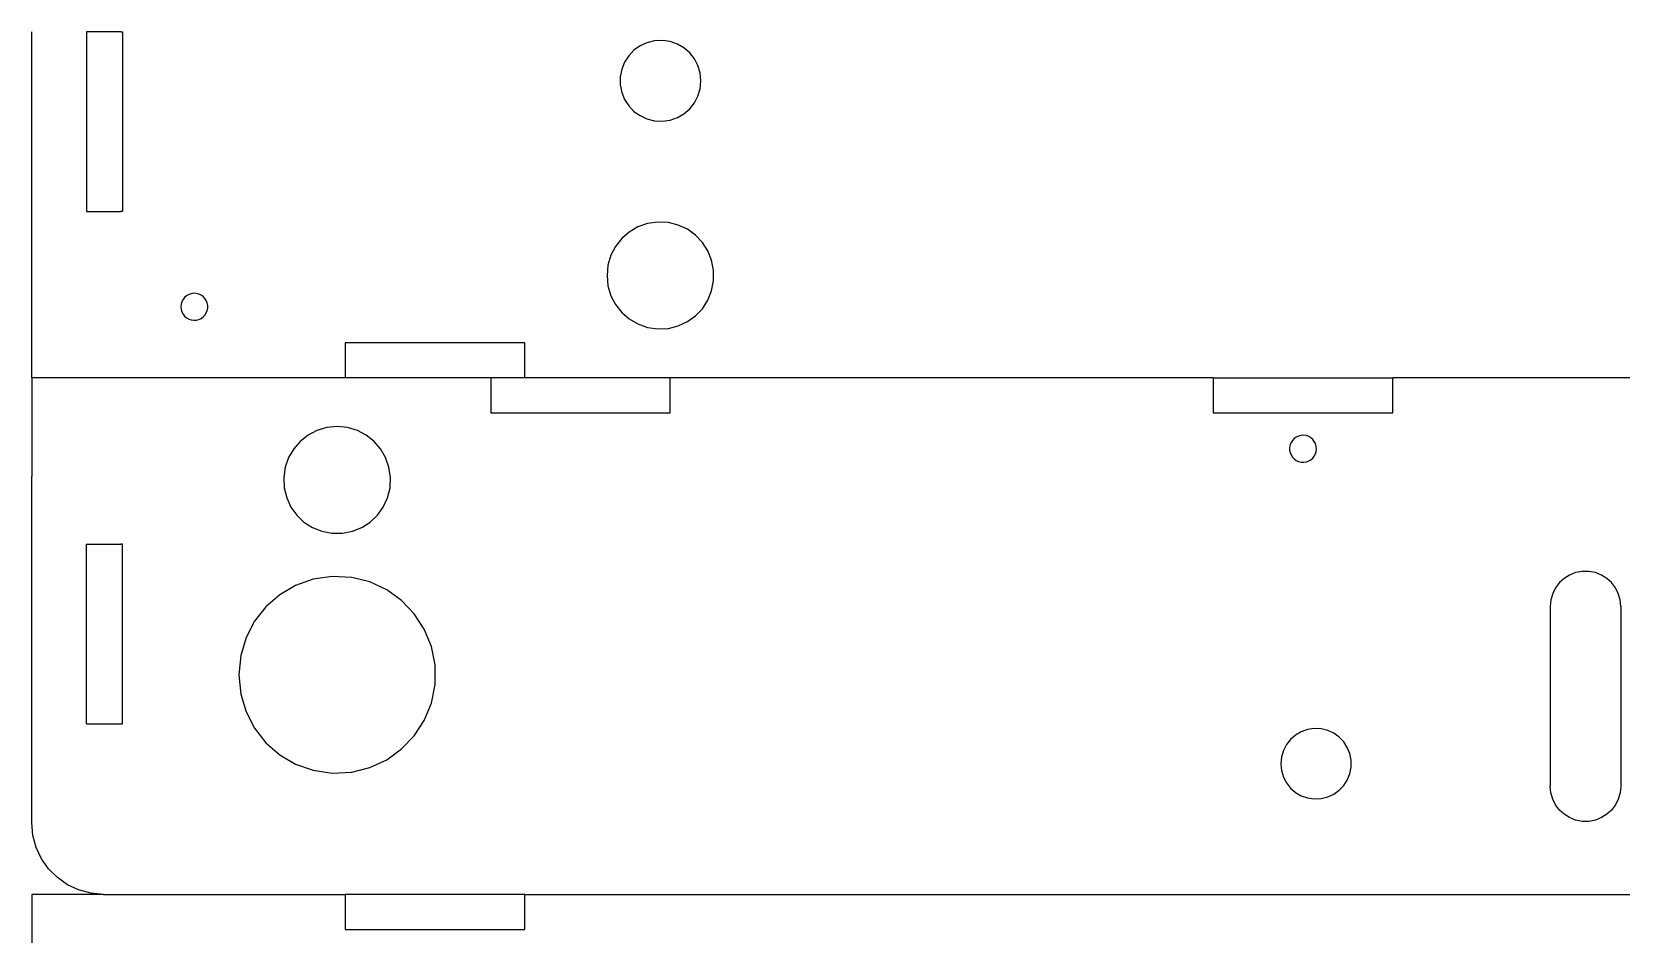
# Model space of a CAD drawing. Header units: metres. Extents: x -26 to 521, y 602 to 1019.
# Drawn here: x 74 to 251, y 708.7 to 809.2 of the extents above; entities that cross this region are included whole.
import ezdxf

# ---------------------------------------------------------------- set-up
doc = ezdxf.new("R2010")
doc.units = ezdxf.units.M

msp = doc.modelspace()

# ---------------------------------------------------------------- linework, layer by layer
at = {"layer": 'COMPONENT1'}
for p, q in [((73.98, 782.15), (73.98, 809.15)), ((83.88, 809.15), (80.08, 809.15)), ((80.08, 809.15), (80.08, 789.15)), ((83.88, 809.15), (84.08, 809.15)), ((84.08, 809.15), (84.08, 789.15)), ((141.03, 807.1), (140.45, 806.49)), ((141.71, 807.59), (141.03, 807.1)), ((142.48, 807.94), (141.71, 807.59)), ((143.32, 808.15), (142.48, 807.94)), ((144.21, 808.2), (143.32, 808.15)), ((145.07, 808.07), (144.21, 808.2)), ((145.88, 807.78), (145.07, 808.07)), ((146.6, 807.36), (145.88, 807.78)), ((147.24, 806.81), (146.6, 807.36)), ((139.99, 805.79), (139.67, 805)), ((140.45, 806.49), (139.99, 805.79)), ((147.76, 806.15), (147.24, 806.81)), ((148.15, 805.4), (147.76, 806.15)), ((148.39, 804.58), (148.15, 805.4)), ((139.67, 805), (139.5, 804.15)), ((139.5, 804.15), (139.5, 803.25)), ((148.48, 803.7), (148.39, 804.58)), ((148.39, 802.82), (148.48, 803.7)), ((139.5, 803.25), (139.67, 802.4)), ((139.67, 802.4), (139.99, 801.61)), ((147.76, 801.25), (148.15, 802)), ((148.15, 802), (148.39, 802.82)), ((139.99, 801.61), (140.45, 800.91)), ((140.45, 800.91), (141.03, 800.3)), ((141.03, 800.3), (141.71, 799.82)), ((145.88, 799.62), (146.6, 800.04)), ((146.6, 800.04), (147.24, 800.59)), ((147.24, 800.59), (147.76, 801.25)), ((141.71, 799.82), (142.48, 799.46)), ((142.48, 799.46), (143.32, 799.25)), ((143.32, 799.25), (144.21, 799.21)), ((144.21, 799.21), (145.07, 799.33)), ((145.07, 799.33), (145.88, 799.62)), ((80.08, 789.15), (83.88, 789.15)), ((84.08, 789.15), (83.88, 789.15)), ((142.54, 787.81), (141.47, 787.43)), ((143.68, 787.98), (142.54, 787.81)), ((144.86, 787.92), (143.68, 787.98)), ((145.97, 787.64), (144.86, 787.92)), ((146.98, 787.17), (145.97, 787.64)), ((139.68, 786.14), (138.99, 785.27)), ((140.51, 786.87), (139.68, 786.14)), ((141.47, 787.43), (140.51, 786.87)), ((147.88, 786.52), (146.98, 787.17)), ((148.65, 785.72), (147.88, 786.52)), ((138.47, 784.29), (138.14, 783.2)), ((138.99, 785.27), (138.47, 784.29)), ((149.25, 784.79), (148.65, 785.72)), ((149.68, 783.75), (149.25, 784.79)), ((138.14, 783.2), (138.03, 782.03)), ((149.9, 782.62), (149.68, 783.75)), ((149.9, 781.44), (149.9, 782.62)), ((73.98, 781.65), (73.98, 782.15)), ((73.98, 770.65), (73.98, 781.65)), ((138.03, 782.03), (138.14, 780.87)), ((138.14, 780.87), (138.47, 779.78)), ((149.68, 780.32), (149.9, 781.44)), ((90.61, 778.84), (90.58, 778.55)), ((90.69, 779.12), (90.61, 778.84)), ((90.82, 779.37), (90.69, 779.12)), ((91, 779.59), (90.82, 779.37)), ((91.21, 779.77), (91, 779.59)), ((91.45, 779.91), (91.21, 779.77)), ((91.72, 780.01), (91.45, 779.91)), ((92.01, 780.05), (91.72, 780.01)), ((92.3, 780.03), (92.01, 780.05)), ((92.58, 779.97), (92.3, 780.03)), ((92.84, 779.85), (92.58, 779.97)), ((93.07, 779.68), (92.84, 779.85)), ((93.26, 779.48), (93.07, 779.68)), ((93.41, 779.25), (93.26, 779.48)), ((93.52, 778.98), (93.41, 779.25)), ((93.57, 778.7), (93.52, 778.98)), ((138.47, 779.78), (138.99, 778.79)), ((138.99, 778.79), (139.68, 777.93)), ((148.65, 778.34), (149.25, 779.28)), ((149.25, 779.28), (149.68, 780.32)), ((90.58, 778.55), (90.61, 778.26)), ((90.61, 778.26), (90.69, 777.98)), ((90.69, 777.98), (90.82, 777.73)), ((90.82, 777.73), (91, 777.52)), ((91, 777.52), (91.21, 777.33)), ((91.21, 777.33), (91.45, 777.19)), ((91.45, 777.19), (91.72, 777.1)), ((91.72, 777.1), (92.01, 777.05)), ((92.01, 777.05), (92.3, 777.07)), ((92.3, 777.07), (92.58, 777.14)), ((92.58, 777.14), (92.84, 777.26)), ((92.84, 777.26), (93.07, 777.42)), ((93.07, 777.42), (93.26, 777.62)), ((93.26, 777.62), (93.41, 777.86)), ((93.41, 777.86), (93.52, 778.12)), ((93.52, 778.12), (93.57, 778.4)), ((93.57, 778.4), (93.57, 778.7)), ((139.68, 777.93), (140.51, 777.2)), ((140.51, 777.2), (141.47, 776.64)), ((146.98, 776.9), (147.88, 777.54)), ((147.88, 777.54), (148.65, 778.34)), ((141.47, 776.64), (142.54, 776.26)), ((142.54, 776.26), (143.68, 776.09)), ((143.68, 776.09), (144.86, 776.15)), ((144.86, 776.15), (145.97, 776.42)), ((145.97, 776.42), (146.98, 776.9)), ((128.88, 774.55), (108.88, 774.55)), ((108.88, 774.55), (108.88, 770.65)), ((128.88, 770.65), (128.88, 774.55)), ((108.88, 770.65), (73.98, 770.65)), ((73.98, 770.65), (73.98, 759.65)), ((125.08, 770.65), (108.88, 770.65)), ((125.08, 770.65), (125.08, 766.75)), ((128.88, 770.65), (125.08, 770.65)), ((145.08, 770.65), (128.88, 770.65)), ((205.54, 770.65), (145.08, 770.65)), ((145.08, 766.75), (145.08, 770.65)), ((205.54, 770.65), (205.54, 766.75)), ((205.54, 770.65), (225.54, 770.65)), ((253.88, 770.65), (225.54, 770.65)), ((225.54, 766.75), (225.54, 770.65)), ((125.08, 766.75), (145.08, 766.75)), ((205.54, 766.75), (225.54, 766.75)), ((105.73, 764.78), (104.74, 764.26)), ((106.82, 765.1), (105.73, 764.78)), ((107.98, 765.22), (106.82, 765.1)), ((109.14, 765.1), (107.98, 765.22)), ((110.23, 764.78), (109.14, 765.1)), ((111.22, 764.26), (110.23, 764.78)), ((103.87, 763.57), (103.15, 762.74)), ((104.74, 764.26), (103.87, 763.57)), ((112.09, 763.57), (111.22, 764.26)), ((112.82, 762.74), (112.09, 763.57)), ((214.1, 763.18), (214.04, 762.9)), ((214.04, 762.9), (214.04, 762.6)), ((214.21, 763.45), (214.1, 763.18)), ((214.36, 763.68), (214.21, 763.45)), ((214.55, 763.88), (214.36, 763.68)), ((214.78, 764.05), (214.55, 763.88)), ((215.03, 764.17), (214.78, 764.05)), ((215.31, 764.23), (215.03, 764.17)), ((215.61, 764.25), (215.31, 764.23)), ((215.9, 764.21), (215.61, 764.25)), ((216.17, 764.11), (215.9, 764.21)), ((216.41, 763.97), (216.17, 764.11)), ((216.62, 763.79), (216.41, 763.97)), ((216.79, 763.57), (216.62, 763.79)), ((216.92, 763.32), (216.79, 763.57)), ((217.01, 763.04), (216.92, 763.32)), ((217.04, 762.75), (217.01, 763.04)), ((102.58, 761.78), (102.21, 760.71)), ((103.15, 762.74), (102.58, 761.78)), ((113.38, 761.78), (112.82, 762.74)), ((113.75, 760.71), (113.38, 761.78)), ((214.04, 762.6), (214.1, 762.32)), ((214.1, 762.32), (214.21, 762.06)), ((214.21, 762.06), (214.36, 761.82)), ((214.36, 761.82), (214.55, 761.62)), ((214.55, 761.62), (214.78, 761.46)), ((214.78, 761.46), (215.03, 761.34)), ((215.03, 761.34), (215.31, 761.27)), ((215.31, 761.27), (215.61, 761.25)), ((215.61, 761.25), (215.9, 761.3)), ((215.9, 761.3), (216.17, 761.39)), ((216.17, 761.39), (216.41, 761.53)), ((216.41, 761.53), (216.62, 761.72)), ((216.62, 761.72), (216.79, 761.93)), ((216.79, 761.93), (216.92, 762.18)), ((216.92, 762.18), (217.01, 762.46)), ((217.01, 762.46), (217.04, 762.75)), ((73.98, 759.15), (73.98, 759.65)), ((102.21, 760.71), (102.04, 759.56)), ((102.04, 759.56), (102.09, 758.39)), ((113.92, 759.56), (113.75, 760.71)), ((113.87, 758.39), (113.92, 759.56)), ((73.98, 752.15), (73.98, 759.15)), ((102.09, 758.39), (102.37, 757.28)), ((113.59, 757.28), (113.87, 758.39)), ((102.37, 757.28), (102.84, 756.26)), ((102.84, 756.26), (103.49, 755.36)), ((112.47, 755.36), (113.12, 756.26)), ((113.12, 756.26), (113.59, 757.28)), ((103.49, 755.36), (104.29, 754.6)), ((104.29, 754.6), (105.22, 753.99)), ((105.22, 753.99), (106.26, 753.57)), ((109.7, 753.57), (110.74, 753.99)), ((110.74, 753.99), (111.67, 754.6)), ((111.67, 754.6), (112.47, 755.36)), ((106.26, 753.57), (107.39, 753.35)), ((107.39, 753.35), (108.57, 753.35)), ((108.57, 753.35), (109.7, 753.57)), ((73.98, 721.15), (73.98, 752.15)), ((80.08, 752.15), (83.88, 752.15)), ((80.08, 732.15), (80.08, 752.15)), ((84.08, 752.15), (83.88, 752.15)), ((84.08, 732.15), (84.08, 752.15)), ((245.21, 748.7), (244.61, 748.33)), ((245.88, 748.97), (245.21, 748.7)), ((246.6, 749.11), (245.88, 748.97)), ((247.36, 749.11), (246.6, 749.11)), ((248.08, 748.97), (247.36, 749.11)), ((248.75, 748.7), (248.08, 748.97)), ((249.36, 748.33), (248.75, 748.7)), ((103.36, 747.53), (101.6, 746.5)), ((105.32, 748.23), (103.36, 747.53)), ((107.43, 748.54), (105.32, 748.23)), ((109.6, 748.43), (107.43, 748.54)), ((111.64, 747.93), (109.6, 748.43)), ((113.51, 747.06), (111.64, 747.93)), ((115.16, 745.87), (113.51, 747.06)), ((243.65, 747.28), (243.33, 746.65)), ((244.08, 747.85), (243.65, 747.28)), ((244.61, 748.33), (244.08, 747.85)), ((249.88, 747.85), (249.36, 748.33)), ((250.31, 747.28), (249.88, 747.85)), ((250.63, 746.65), (250.31, 747.28)), ((100.06, 745.16), (98.79, 743.56)), ((101.6, 746.5), (100.06, 745.16)), ((116.57, 744.39), (115.16, 745.87)), ((243.13, 745.95), (243.06, 745.2)), ((243.06, 745.2), (243.06, 725.2)), ((243.33, 746.65), (243.13, 745.95)), ((250.84, 745.95), (250.63, 746.65)), ((250.91, 745.2), (250.84, 745.95)), ((250.91, 745.2), (250.91, 725.2)), ((98.79, 743.56), (97.84, 741.74)), ((117.68, 742.68), (116.57, 744.39)), ((97.84, 741.74), (97.24, 739.74)), ((118.47, 740.76), (117.68, 742.68)), ((118.88, 738.69), (118.47, 740.76)), ((97.24, 739.74), (97.03, 737.6)), ((118.88, 736.52), (118.88, 738.69)), ((97.03, 737.6), (97.24, 735.46)), ((118.47, 734.44), (118.88, 736.52)), ((97.24, 735.46), (97.84, 733.46)), ((97.84, 733.46), (98.79, 731.64)), ((117.68, 732.52), (118.47, 734.44)), ((80.08, 732.15), (83.88, 732.15)), ((83.88, 732.15), (84.08, 732.15)), ((98.79, 731.64), (100.06, 730.04)), ((116.57, 730.81), (117.68, 732.52)), ((215.33, 731.26), (214.69, 730.89)), ((216.03, 731.51), (215.33, 731.26)), ((216.79, 731.62), (216.03, 731.51)), ((217.56, 731.58), (216.79, 731.62)), ((218.29, 731.4), (217.56, 731.58)), ((218.96, 731.09), (218.29, 731.4)), ((219.56, 730.66), (218.96, 731.09)), ((100.06, 730.04), (101.6, 728.7)), ((113.51, 728.15), (115.16, 729.34)), ((115.16, 729.34), (116.57, 730.81)), ((213.35, 729.19), (213.13, 728.47)), ((213.69, 729.84), (213.35, 729.19)), ((214.14, 730.41), (213.69, 729.84)), ((214.69, 730.89), (214.14, 730.41)), ((220.06, 730.14), (219.56, 730.66)), ((220.46, 729.52), (220.06, 730.14)), ((220.74, 728.83), (220.46, 729.52)), ((101.6, 728.7), (103.36, 727.67)), ((103.36, 727.67), (105.32, 726.98)), ((111.64, 727.28), (113.51, 728.15)), ((213.13, 728.47), (213.06, 727.7)), ((213.06, 727.7), (213.13, 726.93)), ((220.89, 728.09), (220.74, 728.83)), ((220.89, 727.31), (220.89, 728.09)), ((105.32, 726.98), (107.43, 726.66)), ((107.43, 726.66), (109.6, 726.77)), ((109.6, 726.77), (111.64, 727.28)), ((213.13, 726.93), (213.35, 726.22)), ((213.35, 726.22), (213.69, 725.56)), ((220.06, 725.27), (220.46, 725.88)), ((220.46, 725.88), (220.74, 726.57)), ((220.74, 726.57), (220.89, 727.31)), ((213.69, 725.56), (214.14, 724.99)), ((214.14, 724.99), (214.69, 724.51)), ((214.69, 724.51), (215.33, 724.14)), ((215.33, 724.14), (216.03, 723.89)), ((216.03, 723.89), (216.79, 723.78)), ((217.56, 723.82), (218.29, 724)), ((218.29, 724), (218.96, 724.31)), ((218.96, 724.31), (219.56, 724.74)), ((219.56, 724.74), (220.06, 725.27)), ((243.13, 724.46), (243.06, 725.2)), ((243.33, 723.76), (243.13, 724.46)), ((250.84, 724.46), (250.63, 723.76)), ((250.91, 725.2), (250.84, 724.46)), ((216.79, 723.78), (217.56, 723.82)), ((243.65, 723.12), (243.33, 723.76)), ((244.08, 722.55), (243.65, 723.12)), ((244.61, 722.08), (244.08, 722.55)), ((245.21, 721.7), (244.61, 722.08)), ((249.36, 722.08), (248.75, 721.7)), ((249.88, 722.55), (249.36, 722.08)), ((250.31, 723.12), (249.88, 722.55)), ((250.63, 723.76), (250.31, 723.12)), ((74.11, 719.71), (73.98, 721.15)), ((245.88, 721.43), (245.21, 721.7)), ((246.6, 721.29), (245.88, 721.43)), ((247.36, 721.29), (246.6, 721.29)), ((248.08, 721.43), (247.36, 721.29)), ((248.75, 721.7), (248.08, 721.43)), ((74.48, 718.36), (74.11, 719.71)), ((75.07, 717.11), (74.48, 718.36)), ((75.86, 716), (75.07, 717.11)), ((76.83, 715.03), (75.86, 716)), ((77.94, 714.24), (76.83, 715.03)), ((79.19, 713.65), (77.94, 714.24)), ((80.54, 713.28), (79.19, 713.65)), ((81.98, 713.15), (80.54, 713.28)), ((73.98, 713.15), (73.98, 701.65)), ((81.98, 713.15), (73.98, 713.15)), ((81.98, 713.15), (91.98, 713.15)), ((91.98, 713.15), (108.88, 713.15)), ((108.88, 713.15), (108.88, 709.25)), ((128.88, 713.15), (108.88, 713.15)), ((128.88, 709.25), (128.88, 713.15)), ((128.88, 713.15), (253.88, 713.15)), ((108.88, 709.25), (128.88, 709.25))]:
    msp.add_line(p, q, dxfattribs=at)

doc.saveas('drawing.dxf')
